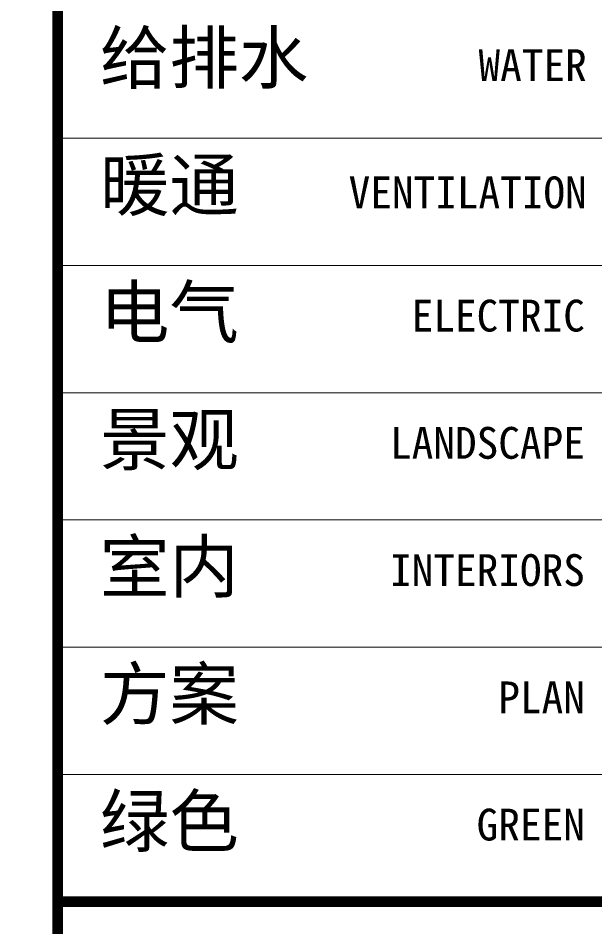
# Model space of a CAD drawing. Extents: x -483182 to 812890, y -390528 to -214858.
# Drawn here: x -217565 to -214848, y -302860 to -298576 of the extents above; entities that cross this region are included whole.
import ezdxf
from ezdxf.enums import TextEntityAlignment as Align

# ---------------------------------------------------------------- set-up
doc = ezdxf.new("R2010")
doc.units = 0
doc.header["$LTSCALE"] = 1000
doc.header["$MEASUREMENT"] = 0
doc.styles.add('图签信息$0$华文细黑', font='STXIHEI_0.TTF', dxfattribs={"height": 10})

# ---------------------------------------------------------------- blocks, each defined once
blk = doc.blocks.new('图签信息')
at = {"const_width": 0.5}
for points in [[(-65, 574), (-65, 500.5), (0, 500.5), (0, 574)], [(-65, 0), (0, 0), (0, 500.5), (-65, 500.5)]]:
    blk.add_lwpolyline(points, close=True, dxfattribs=at)
at = {"const_width": 0.05}
for points in [[(-65, 536.5), (0, 536.5)], [(-65, 530.5), (0, 530.5)], [(-65, 524.5), (0, 524.5)], [(-65, 518.5), (0, 518.5)], [(-65, 512.5), (0, 512.5)], [(-65, 512.5), (0, 512.5)], [(-65, 506.5), (0, 506.5)], [(-65, 500.5), (0, 500.5)]]:
    blk.add_lwpolyline(points, dxfattribs=at)
at = {"style": '图签信息$0$华文细黑'}
for s, p in [('给排水', (-63, 541.5)), ('暖通', (-63, 535.5)), ('电气', (-63, 529.5)), ('景观', (-63, 523.5)), ('室内', (-63, 517.5)), ('方案', (-63, 511.5)), ('绿色', (-63, 505.5))]:
    blk.add_text(s, height=2.4, dxfattribs=at).set_placement(p, align=Align.TOP_LEFT)
for s, p in [('WATER', (-40.056, 540.698)), ('VENTILATION', (-40.056, 534.698)), ('ELECTRIC', (-40.145, 528.886)), ('LANDSCAPE', (-40.145, 522.886)), ('INTERIORS', (-40.145, 516.886)), ('PLAN', (-40.145, 510.886)), ('GREEN', (-40.145, 504.886))]:
    blk.add_text(s, height=1.5, dxfattribs=at).set_placement(p, align=Align.TOP_RIGHT)
blk = doc.blocks.new('图框-A1+1-4')
at = {"const_width": 0.5}
blk.add_lwpolyline([(976, 584), (25, 584), (25, 10), (976, 10)], close=True, dxfattribs=at)

msp = doc.modelspace()

# ---------------------------------------------------------------- block references
for name, p, xscale, yscale, zscale in [('图框-A1+1-4', (-314980, -353791.9), 100, 100, 100), ('图签信息', (-210880, -352791.9), 100.0000000000001, 100.0000000000001, 100.0000000000001)]:
    msp.add_blockref(name, p, dxfattribs=dict(xscale=xscale, yscale=yscale, zscale=zscale))

doc.saveas('drawing.dxf')
